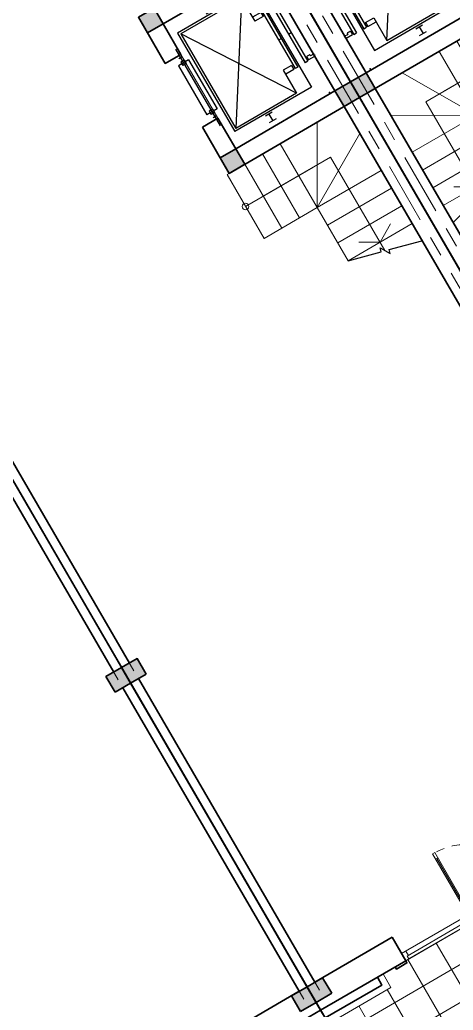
# Model space of a CAD drawing. Header units: millimetres. Extents: x 567980 to 569372, y 2065777 to 2066674.
# Drawn here: x 568881.74 to 568887.02, y 2066169.31 to 2066181.39 of the extents above; entities that cross this region are included whole.
import ezdxf

# ---------------------------------------------------------------- set-up
doc = ezdxf.new("R2010")
doc.units = ezdxf.units.MM
doc.linetypes.add('CENTER', pattern=[3, 1.5, -0.5, 0.5, -0.5])
doc.linetypes.add('HIDDEN2', pattern=[0.1875, 0.125, -0.0625])
for name, color, linetype, lineweight in [('A-COT VACH', 2, 'Continuous', 35), ('A-CUA', 25, 'Continuous', 5), ('A-HATCH', 251, 'Continuous', 5), ('A-NET CAT', 214, 'Continuous', 30), ('A-NET THAY', 125, 'Continuous', 18), ('A-NOI THAT', 44, 'Continuous', 9), ('A-TRUC', 250, 'CENTER', 5), ('A-TUONG', 255, 'Continuous', 35), ('boDnv', 54, 'Continuous', 25)]:
    doc.layers.add(name, color=color, linetype=linetype, lineweight=lineweight)
for name, color, linetype in [('A-NOITHAT', 252, 'Continuous'), ('ChiaLo', 128, 'CENTER'), ('LoLK', 6, 'Continuous')]:
    doc.layers.add(name, color=color, linetype=linetype)

# ---------------------------------------------------------------- blocks, each defined once
blk = doc.blocks.new('NEN')
at = {"layer": 'ChiaLo', "ltscale": 5}
for points in [[(194.5655495502288, -201.8681588759646), (184.517994245165, -184.5751940519549)], [(189.3776601031423, -204.8824254674837), (179.3301047980785, -187.589460643474)]]:
    blk.add_lwpolyline(points, dxfattribs=at)
at = {"layer": 'LoLK'}
for points in [[(189.70588369295, -181.5609274597373), (184.5179942448158, -184.5751940517221), (194.5655495502288, -201.8681588759646), (199.7534389975481, -198.8538922846783)], [(184.5179942450486, -184.5751940519549), (179.3301047980785, -187.589460643474), (189.3776601030258, -204.8824254672509), (194.5655495502288, -201.8681588761974)], [(179.3301047980785, -187.5894606432412), (174.142215350992, -190.6037272342946), (184.1897706560558, -207.89669205877), (189.3776601029094, -204.8824254674837)]]:
    blk.add_lwpolyline(points, close=True, dxfattribs=at)
blk = doc.blocks.new('NEN B')
at = {"layer": 'LoLK'}
for points in [[(-94.68729992676526, 20.00000000046566), (-100.6872999265324, 20.00000000069849), (-100.6872999267653, 0), (-94.6872999269981, 0)], [(-88.6872999269981, 20.00000000023283), (-94.6872999269981, 20.00000000023283), (-94.6872999269981, 2.328306436538696e-10), (-88.6872999269981, -2.328306436538696e-10)], [(-82.68729992583394, 20.00000000046566), (-88.6872999269981, 20.00000000069849), (-88.6872999269981, -2.328306436538696e-10), (-82.68729992676526, -4.656612873077393e-10)]]:
    blk.add_lwpolyline(points, close=True, dxfattribs=at)
blk = doc.blocks.new('AP11B2')
at = {"layer": 'A-NOITHAT'}
for p, q in [((557.9627270745113, 1416.603832304019), (-568.2546845125034, 1416.603832304019)), ((-435.0000000009313, 1391.603832304027), (-435.0000000009313, 1441.603832304019)), ((-385.0000000009313, 1391.603832304027), (-385.0000000009313, 1441.603832304019)), ((-335.0000000009313, 1441.603832304019), (-385.0000000009313, 1441.603832304019)), ((-335.0000000009313, 1391.603832304027), (-385.0000000009313, 1391.603832304027)), ((359.9999999990687, 1491.603832304019), (-360.0000000009313, 1491.603832304019)), ((-360.0000000009313, 1341.603832304019), (-360.0000000009313, 1491.603832304019)), ((-335.0000000009313, 1391.603832304027), (-335.0000000009313, 1441.603832304019)), ((384.9999999990687, 1441.603832304019), (334.9999999990687, 1441.603832304019)), ((334.9999999990687, 1391.603832304027), (334.9999999990687, 1441.603832304019)), ((384.9999999990687, 1391.603832304027), (334.9999999990687, 1391.603832304027)), ((359.9999999990687, 1341.603832304019), (359.9999999990687, 1491.603832304019)), ((384.9999999990687, 1391.603832304027), (384.9999999990687, 1441.603832304019)), ((434.9999999990687, 1391.603832304027), (434.9999999990687, 1441.603832304019)), ((-725.0000000009313, 166.1255714344661), (-725.0000000009313, 1291.603832304019)), ((724.9999999990687, 1291.603832304019), (-725.0000000009313, 1291.603832304019)), ((-695.0000000009313, 366.1255714344516), (-695.0000000009313, 1261.603832304019)), ((694.9999999990687, 1261.603832304019), (-695.0000000009313, 1261.603832304019)), ((694.9999999990687, 366.1255714344516), (-695.0000000009313, 1261.603832304019)), ((-695.0000000009313, 366.1255714344516), (694.9999999990687, 1261.603832304019)), ((359.9999999990687, 1341.603832304019), (-360.0000000009313, 1341.603832304019)), ((694.9999999990687, 366.1255714344516), (694.9999999990687, 1261.603832304019)), ((724.9999999990687, 166.1255714344588), (724.9999999990687, 1291.603832304019)), ((-850.0000000009313, 757.1255714344661), (-850.0000000009313, 857.1255714344661)), ((-750.0000000009313, 807.1255714344588), (-850.0000000009313, 807.1255714344588)), ((-750.0000000009313, 757.1255714344661), (-750.0000000009313, 857.1255714344661)), ((749.9999999990687, 757.1255714344661), (749.9999999990687, 857.1255714344661)), ((749.9999999990687, 807.1255714344588), (849.9999999990687, 807.1255714344516)), ((849.9999999990687, 757.1255714344661), (849.9999999990687, 857.1255714344661)), ((-360.0000000009313, 366.1255714344516), (-695.0000000009313, 366.1255714344516)), ((-420.0000000009313, 246.1255714344588), (-420.0000000009313, 366.1255714344516)), ((-360.0000000009313, 246.1255714344588), (-360.0000000009313, 366.1255714344516)), ((694.9999999990687, 366.1255714344516), (359.9999999990687, 366.1255714344516)), ((359.9999999990687, 246.1255714344516), (359.9999999990687, 366.1255714344516)), ((419.9999999990687, 246.1255714344516), (419.9999999990687, 366.1255714344516)), ((724.9999999990687, 166.1255714344588), (-725.0000000009313, 166.1255714344661)), ((-360.0000000009313, 246.1255714344588), (-420.0000000009313, 246.1255714344588)), ((417.3913043467328, 226.1255714344588), (-417.3913043485954, 226.1255714344661)), ((-417.3913043485954, 186.1255714344588), (-417.3913043485954, 226.1255714344661)), ((417.3913043467328, 186.1255714344516), (-417.3913043485954, 186.1255714344588)), ((-9.313225746154785e-10, 186.1255714344516), (-9.313225746154785e-10, 226.1255714344661)), ((419.9999999990687, 246.1255714344516), (359.9999999990687, 246.1255714344516)), ((417.3913043467328, 186.1255714344516), (417.3913043467328, 226.1255714344588)), ((417.3913043467328, 79.48334088382398), (-417.3913043485954, 79.48334088382398)), ((-417.3913043485954, 39.48334088382398), (-417.3913043485954, 79.48334088382398)), ((417.3913043467328, 39.48334088382398), (-417.3913043485954, 39.48334088382398)), ((-407.3913043476641, -66.86999999999534), (-407.3913043476641, 25)), ((-367.3913043485954, 25), (-407.3913043476641, 25)), ((-357.3913043485954, -15), (-357.3913043485954, 15)), ((-9.313225746154785e-10, 39.48334088382398), (-9.313225746154785e-10, 79.48334088382398)), ((357.3913043467328, -15), (357.3913043467328, 15)), ((407.3913043458015, 25), (367.3913043467328, 25)), ((407.3913043458015, -66.86999999999534), (407.3913043458015, 25)), ((417.3913043467328, 39.48334088382398), (417.3913043467328, 79.48334088382398)), ((-387.3913043485954, -76.86999999999534), (-397.3913043485954, -76.86999999999534)), ((-377.3913043476641, -66.86999999999534), (-377.3913043476641, -24.99999999999272)), ((-367.3913043485954, -24.99999999999272), (-377.3913043476641, -24.99999999999272)), ((377.3913043458015, -24.99999999999272), (367.3913043467328, -24.99999999999272)), ((377.3913043458015, -66.86999999999534), (377.3913043458015, -24.99999999999272)), ((397.3913043467328, -76.86999999999534), (387.3913043467328, -76.86999999999534))]:
    blk.add_line(p, q, dxfattribs=at)
for centre, start, end in [((-367.3913043485954, 15), 0, 90), ((367.3913043467328, 15), 90, 180), ((-397.3913043485954, -66.86999999999534), 180, 270), ((-387.3913043485954, -66.86999999999534), 270, 0), ((-367.3913043485954, -15), 270, 0), ((367.3913043467328, -15), 180, 270), ((387.3913043467328, -66.86999999999534), 180, 270), ((397.3913043467328, -66.86999999999534), 270, 0)]:
    blk.add_arc(centre, 10, start, end, dxfattribs=at)
for p in [(-900.0000000009313, 0), (899.9999999990687, 0)]:
    blk.add_point(p, dxfattribs=at)
blk = doc.blocks.new('cot 220')
at = {"layer": 'A-COT VACH'}
h = blk.add_hatch(color=256, dxfattribs=at)
h.dxf.hatch_style = 1
h.paths.add_polyline_path([(110.0000037951395, 109.9999999980937), (-109.9999962048605, 109.9999999980937), (-109.9999962048605, -110.0000000019063), (110.0000037951395, -110.0000000019063)])
blk.add_lwpolyline([(-109.9999962048605, -110.0000000019063), (110.0000037951395, -110.0000000019063), (110.0000037951395, 109.9999999980937), (-109.9999962048605, 109.9999999980937)], close=True, dxfattribs=at)
blk = doc.blocks.new('cot gia md a1')
at = {"layer": 'A-NET THAY'}
blk.add_lwpolyline([(880.0000001080334, 0), (880.0000001080334, -190), (0, -190), (0, -110)], dxfattribs=at)
at = {"layer": 'A-TUONG'}
blk.add_lwpolyline([(800.0000001080334, 0), (800.0000001080334, -110), (0, -110), (0, 0)], dxfattribs=at)
blk = doc.blocks.new('phao cua chinh mb a1')
at = {"layer": 'A-TUONG'}
blk.add_lwpolyline([(0, 0), (0, -30), (-150, -30), (-150, 0)], dxfattribs=at)
blk = doc.blocks.new('*U304')
for p, q in [((90.00000000000476, 1450), (50.00000000000477, 1450.000000000001)), ((70.0000000000003, 99.9999999999998), (70.00000000000476, 1450.000000000001)), ((3110.000000000006, 1449.999999999989), (3150.000000000006, 1449.999999999989)), ((3130.000000000001, 99.99999999998832), (3130.000000000006, 1449.999999999989)), ((90.0000000000003, 99.9999999999998), (50.00000000000053, 99.99999999999991)), ((3110.000000000001, 99.99999999998838), (3150.000000000001, 99.99999999998832))]:
    blk.add_line(p, q)
for points in [[(50, -1.4210854715202e-13), (90, -2.557953848736361e-13), (90.00000000000506, 1550.000000000001), (50.00000000000531, 1550.000000000001)], [(3150.000000000002, -1.159605744760484e-11), (3110.000000000002, -1.153921402874403e-11), (3110.000000000007, 1549.999999999988), (3150.000000000007, 1549.999999999989)], [(-5.028978692931289e-13, -133.3333333333338), (59.99999999999972, -133.3333333333339), (60.00000000000001, -40.00000000000014), (50.00000000000001, -40.00000000000011), (50, -1.4210854715202e-13), (0, 0)], [(3200.000000000001, -133.3333333333456), (3140.000000000001, -133.3333333333456), (3140.000000000002, -40.0000000000116), (3150.000000000002, -40.00000000001161), (3150.000000000002, -1.159605744760484e-11), (3200.000000000002, -1.173816599475686e-11)]]:
    blk.add_lwpolyline(points, close=True)
at = {"linetype": 'HIDDEN2'}
for centre, radius, start, end in [((49.9999999995899, -6.563141141668893e-10), 1550.000000001035, 0, 89.99996073224827), ((3150.000000002504, -2.714727997954469e-09), 1550.000000003072, 90.00003926775115, 180)]:
    blk.add_arc(centre, radius, start, end, dxfattribs=at)
blk = doc.blocks.new('*U305')
for p, q in [((89.99999999999977, -100.0000000000003), (50, -100.0000000000002)), ((69.99999999999977, -100.0000000000002), (69.99999999999777, -1049.99999999752)), ((2309.999999995038, -100.0000000000036), (2349.999999995038, -100.0000000000038)), ((2329.999999995038, -100.0000000000037), (2329.999999995037, -1049.999999997523)), ((89.99999999999777, -1049.99999999752), (49.99999999999778, -1049.99999999752)), ((2309.999999995037, -1049.999999997523), (2349.999999995037, -1049.999999997523))]:
    blk.add_line(p, q)
for points in [[(2.067033413120839e-13, 133.3333333333338), (60.00000000000043, 133.3333333333336), (60.00000000000023, 39.99999999999983), (50.00000000000023, 39.99999999999986), (50, -1.13686837721616e-13), (0, 0)], [(2399.999999995039, 133.3333333333299), (2339.999999995039, 133.3333333333302), (2339.999999995039, 39.99999999999618), (2349.999999995039, 39.99999999999615), (2349.999999995039, -3.857601107227621e-12), (2399.999999995039, -3.999709654379641e-12)], [(50, -1.13686837721616e-13), (90, -2.273736754432321e-13), (89.99999999999754, -1149.99999999752), (49.99999999999778, -1149.99999999752)], [(2349.999999995039, -3.857601107227621e-12), (2309.999999995039, -3.715492560075601e-12), (2309.999999995037, -1149.999999997522), (2349.999999995037, -1149.999999997523)]]:
    blk.add_lwpolyline(points, close=True)
at = {"linetype": 'HIDDEN2'}
for centre, radius, start, end in [((49.99999999969573, 4.86714022619313e-10), 1149.999999998287, 270.0000392677513, 7.802421844452145e-15), ((2349.999999996896, 2.001691903135449e-09), 1149.999999999798, 180, 269.9999607322483)]:
    blk.add_arc(centre, radius, start, end, dxfattribs=at)
blk = doc.blocks.new('*U303')
at = {"ltscale": 10}
for p, q in [((900.0000000018626, 0), (0, 0)), ((855.0000000018626, -60), (45, -60)), ((855.0000000018626, -100), (45, -100))]:
    blk.add_line(p, q, dxfattribs=at)
for points in [[(0, -100), (45, -100), (45, -60), (60, -60), (60, 0), (0, 0)], [(900.0000000018626, -100), (855.0000000018626, -100), (855.0000000018626, -60), (840.0000000018626, -60), (840.0000000018626, 0), (900.0000000018626, 0)]]:
    blk.add_lwpolyline(points, close=True, dxfattribs=at)
blk = doc.blocks.new('MBT1 A1')
at = {"layer": 'A-HATCH'}
h = blk.add_hatch(dxfattribs=at)
h.set_pattern_fill('SQRTMPLT', color=256, scale=0.4000000000000001, pattern_type=2)
h.set_pattern_definition([(6.232856619229086e-15, (-410.517067708075, -66.48982095555402), (-2.775557561562891e-17, 0.4), []), (90, (-410.517067708075, -66.48982095555402), (-0.4, 0), [])])
h.paths.add_polyline_path([(5.889999999897555, -17.29999999981374), (5.120000000111759, -17.29999999981374), (5.119999999878928, -17.10999599960633), (4.950000000186265, -17.10999599960633), (4.950000000419095, -17.13999999989755), (4.800000000046566, -17.13999999966472), (4.800000000046566, -17.10999599960633), (1.200000000186265, -17.10999999963678), (1.200000000186265, -17.13999999989755), (1.050000000279397, -17.13999999966472), (1.050000000046566, -17.10999999963678), (0.8800000001210719, -17.10999999963678), (0.8800000001210719, -17.2999999995809), (0.1099999998696148, -17.2999999995809), (0.1099999998696148, -19.32999599981122), (3.100000000093132, -19.32999599957839), (3.100000000093132, -19.77999599976465), (3.099999999860302, -19.88999599963427), (5.5, -19.8899959998671), (5.5, -19.77999599999748), (5.889999999897555, -19.77999599976465)])
at = {"layer": 'A-NET CAT'}
blk.add_lwpolyline([(1.120000000111759, -9.379713737638667), (0.7168689491227269, -9.487732377136126), (0.7039279968012124, -9.439436085987836), (0.633217318682, -9.561910572927445), (0.6202763663604856, -9.513614281779155), (0.2201106760185212, -9.620838355505839)], dxfattribs=at)
at = {"layer": 'A-NET THAY', "ltscale": 100}
for p, q in [((1.619999999878928, -7.079995999811217), (1.619999999878928, -6.179995999671519)), ((1.120000000111759, -8.629713737638667), (0.6006710005458444, -7.729548536008224)), ((1.120000000111759, -8.629713737638667), (1.120000000111759, -7.729999999748543)), ((1.369999999878928, -8.629713737638667), (1.370000000111759, -7.729999999981374)), ((1.619999999878928, -8.629713737638667), (1.619999999878928, -7.729999999748543)), ((1.120000000111759, -8.629713737638667), (0.2199999999720603, -8.110098495380953)), ((1.120000000111759, -8.629713737638667), (0.220000000204891, -8.629713737871498)), ((1.120000000111759, -8.629713737638667), (1.120000000111759, -9.379713737638667)), ((1.619999999878928, -8.629713737638667), (1.120000000111759, -8.629713737638667)), ((1.869999999878928, -8.629713737638667), (1.369999999878928, -8.629713737638667)), ((1.119999999878928, -8.879713737638667), (0.220000000204891, -8.879713737638667)), ((1.120000000111759, -9.129713737871498), (0.220000000204891, -9.129713737638667)), ((1.120000000111759, -9.379713737638667), (0.2199999999720603, -9.379713737871498))]:
    blk.add_line(p, q, dxfattribs=at)
at = {"layer": 'A-NET THAY', "color": 251, "ltscale": 10}
for p, q in [((1.620000000111759, -8.179856868926436), (0.6699999999254942, -8.179856868693605)), ((0.6700000001583248, -9.49820109992288), (0.6699999999254942, -8.179856868693605)), ((1.869999999878928, -8.179856868693605), (0.9199999999254942, -8.179856868693605))]:
    blk.add_line(p, q, dxfattribs=at)
at = {"layer": 'A-NET THAY'}
blk.add_line((1.200000000186265, -17.10999999963678), (4.800000000046566, -17.10999599960633), dxfattribs=at)
at = {"layer": 'A-NET THAY', "ltscale": 100}
blk.add_lwpolyline([(1.869999999878928, -8.629713737638667), (1.869999999878928, -7.729999999981374), (1.840000000083819, -7.729999999748543)], dxfattribs=at)
at = {"layer": 'A-NET THAY', "ltscale": 10}
blk.add_lwpolyline([(0.4458215811755508, -9.249713737517595), (0.6699999999254942, -9.379713737638667), (0.8941784189082682, -9.249713737517595)], dxfattribs=at)
blk.add_circle((1.869999999878928, -8.179856868693605), 0.04118169652319922, dxfattribs=at)
at = {"layer": 'A-NET THAY', "ltscale": 100}
for p in [(1.369999999878928, -8.629713737638667), (1.369999999878928, -8.629713737638667), (1.619999999878928, -8.629713737638667), (1.619999999878928, -8.629713737638667), (1.869999999878928, -8.629713737638667), (1.869999999878928, -8.629713737638667)]:
    blk.add_point(p, dxfattribs=at)
at = {"layer": 'A-TRUC', "ltscale": 0.5}
for p, q in [((0.1100000001024455, -16.8899959998671), (0.1099999998696148, -2.109995999606326)), ((5.890000000363216, -16.8899959998671), (5.890000000130385, -2.109995999606326))]:
    blk.add_line(p, q, dxfattribs=at)
at = {"layer": 'A-TUONG'}
for p, q in [((0, -17.10999999986961), (0, -2)), ((6.000000000232831, -17.10999599960633), (6.000000000232831, -1.999999999767169)), ((5.890000000130385, -12.27999599976465), (5.890000000130385, -2.219995999941602)), ((0.2199999999720603, -12.49999599996954), (0.2199999999720603, -7.729995999950916)), ((5.890000000130385, -16.77999599976465), (5.890000000130385, -12.49999599996954)), ((5.890000000130385, -16.77999599976465), (4.800000000279397, -16.77999599999748)), ((4.800000000046566, -17.10999599960633), (4.800000000279397, -16.77999599999748)), ((4.800000000046566, -17.10999599960633), (6.000000000232831, -17.10999599960633))]:
    blk.add_line(p, q, dxfattribs=at)
at = {"layer": 'A-TUONG', "ltscale": 100}
blk.add_lwpolyline([(1.840000000083819, -7.079995999811217), (1.840000000083819, -7.729995999718085), (0, -7.729995999718085), (0, -5.529995999764651), (1.839999999850988, -5.529995999997482), (1.840000000083819, -6.179995999904349), (1.619999999878928, -6.179995999671519), (1.619999999878928, -5.749995999736711), (0.2199999999720603, -5.749995999736711), (0.2199999999720603, -7.509995999978855), (1.620000000111759, -7.509995999746025), (1.619999999878928, -7.079995999811217)], close=True, dxfattribs=at)
at = {"layer": 'A-TUONG'}
blk.add_lwpolyline([(5.78000000002794, -12.49999599973671), (6.000000000232831, -12.49999599973671), (6, -12.27999599976465), (5.78000000026077, -12.27999599999748)], close=True, dxfattribs=at)
at = {"layer": 'A-COT VACH', "xscale": 0.001, "yscale": 0.001, "zscale": 0.001}
for p in [(1.729999996256083, -5.639991999836639), (0.1099999963771552, -7.619999999878928), (1.729999996256083, -7.619999999878928), (5.889999996405095, -12.38999999989755), (5.889999996172264, -16.88999999966472)]:
    blk.add_blockref('cot 220', p, dxfattribs=at)
at = {"layer": 'A-CUA', "extrusion": (0, 0, -1), "xscale": 0.0007500000000000045, "yscale": 0.0007500000000000045, "zscale": -0.0007500000000000046, "rotation": 179.9999363377021}
blk.add_blockref('*U305', (-2.100000072270632, -17.0099990000017), dxfattribs=at)
at = {"layer": 'A-CUA', "xscale": -0.001, "yscale": 0.001, "zscale": 0.001, "rotation": 6.366229791333411e-05}
blk.add_blockref('*U303', (4.800000072456896, -17.00999599997886), dxfattribs=at)
at = {"layer": 'A-CUA', "extrusion": (0, 0, -1), "xscale": -0.0007500000000000044, "yscale": 0.0007500000000000044, "zscale": -0.0007500000000000044}
blk.add_blockref('*U304', (-3.100000000093132, -19.77999599976465), dxfattribs=at)
at = {"layer": 'A-NET THAY', "xscale": -0.001, "yscale": 0.001, "zscale": 0.001}
for name, p in [('phao cua chinh mb a1', (4.800000000046566, -17.10999999963678)), ('cot gia md a1', (6.000000000232831, -17.10999999963678))]:
    blk.add_blockref(name, p, dxfattribs=at)
at = {"layer": 'A-NOI THAT', "linetype": 'Continuous', "xscale": -0.0009583333333333351, "yscale": 0.0009583333333333351, "zscale": 0.0009583333333333339, "rotation": 270}
blk.add_blockref('AP11B2', (0.2863796604797244, -6.629995999624953), dxfattribs=at)
blk = doc.blocks.new('MBT1 B')
at = {"layer": 'LoLK'}
for name, p in [('NEN B', (2.328306436538696e-10, 2.328306436538696e-10)), ('MBT1 A1', (-100.6872999237385, 20.00000400748104)), ('MBT1 A1', (-88.68729992466979, 20.00000400748104))]:
    blk.add_blockref(name, p, dxfattribs=at)
at = {"layer": 'LoLK', "xscale": -1}
blk.add_blockref('MBT1 A1', (-88.68729992583394, 20.00000400748104), dxfattribs=at)

msp = doc.modelspace()

# ---------------------------------------------------------------- block references
at = {"layer": 'boDnv'}
msp.add_blockref('NEN', (568697.4807461541, 2066371.697269554), dxfattribs=at)

# ---------------------------------------------------------------- next in the draw order: block references
at = {"layer": 'LoLK', "rotation": 30.15743675345276}
msp.add_blockref('MBT1 B', (568968.7296135384, 2066214.383638295), dxfattribs=at)

doc.saveas('drawing.dxf')
